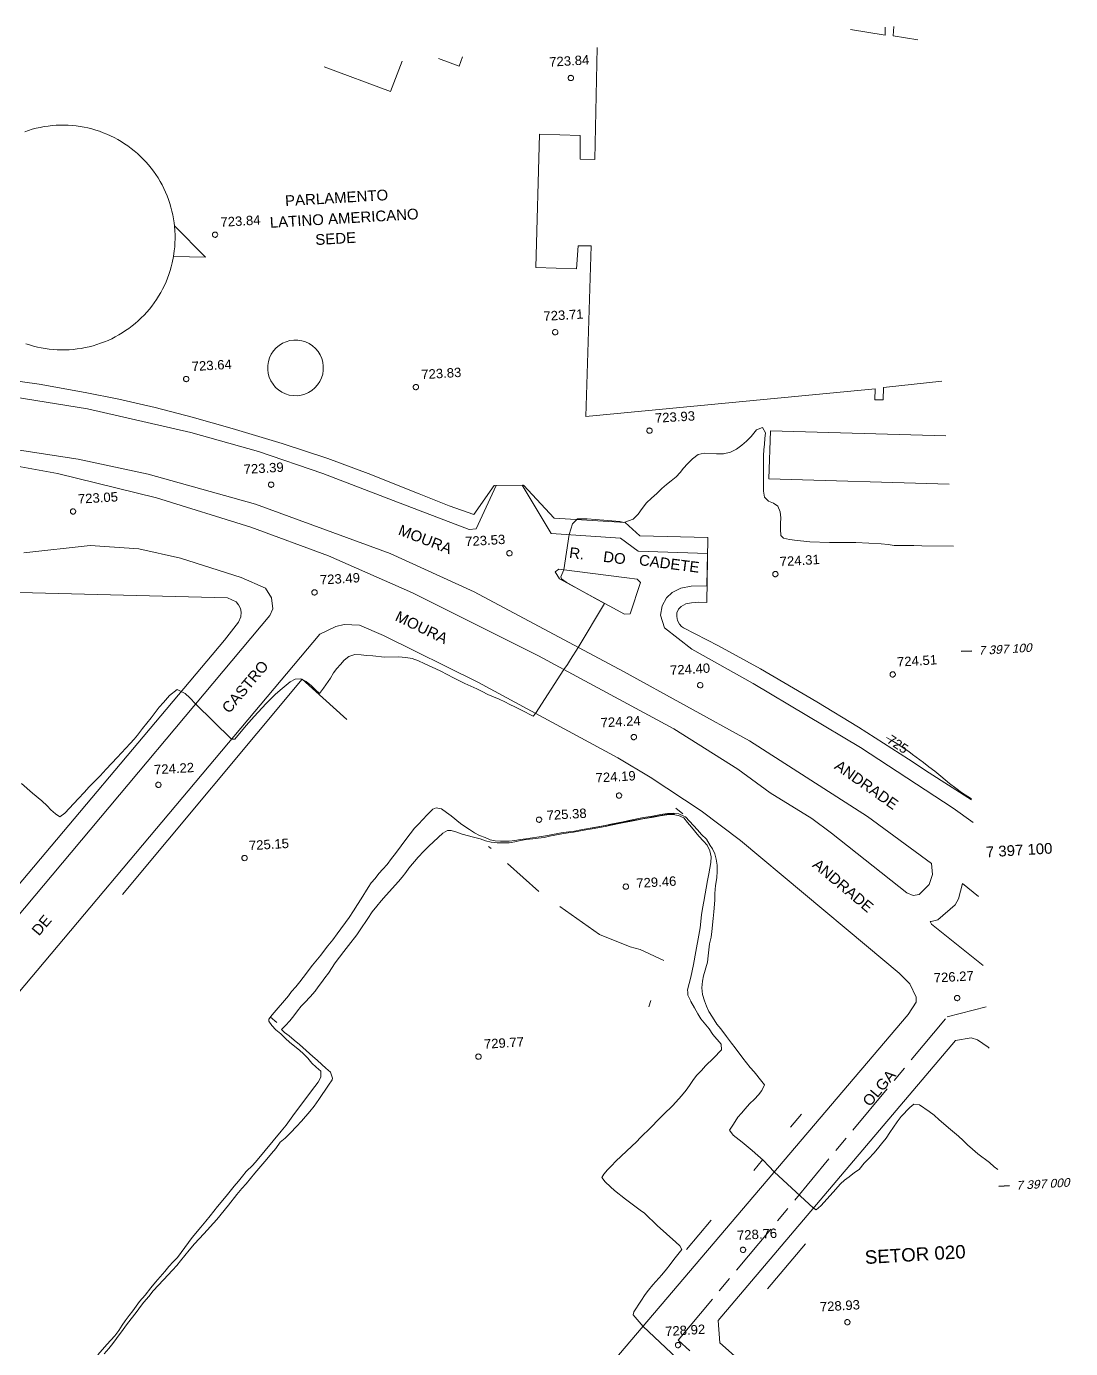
# Model space of a CAD drawing. Header units: metres. Extents: x 329311 to 330425, y 7396637 to 7397287.
# Drawn here: x 330205.4 to 330400.1, y 7397040.4 to 7397287 of the extents above; entities that cross this region are included whole.
import ezdxf
from ezdxf.enums import TextEntityAlignment as Align

# ---------------------------------------------------------------- set-up
doc = ezdxf.new("R2010")
doc.units = ezdxf.units.M
doc.linetypes.add('T09', pattern=[17, 10, -2, 3, -2])
doc.layers.get('0').update_dxf_attribs({"lineweight": 18})
for name, color, linetype, lineweight in [('100_SIST_VIARIO_MEIO_FIO', 8, 'Continuous', 18), ('108_SEP_FIS_CANT_CENT_ILHA', 9, 'Continuous', 18), ('144_P_DUPLA_ASF_TOP', 7, 'Continuous', 18), ('160_P_SIMP_ASF_TOP', 7, 'Continuous', 18), ('199_SEGMENTO_DE_VIA', 7, 'Continuous', 18), ('206_MURO_E_MURO_ARRIMO', 9, 'Continuous', 18), ('216_EDIF_NOTAVEL', 9, 'Continuous', 18), ('218_EDIF_NOTAVEL_TOP', 7, 'Continuous', 18), ('508_LM_SETOR_FISCAL', 136, 'T09', 18), ('510_LM_SETOR_FISCAL_TOP', 134, 'Continuous', 18), ('600_CURVA_MESTRA', 9, 'Continuous', 18), ('602_CURVA_MESTRA_TOP', 9, 'Continuous', 18), ('604_CURVA_INTERM', 9, 'Continuous', 18), ('606_PTO_COTADO', 9, 'Continuous', 18), ('608_PTO_COTADO_INTERVIA', 9, 'Continuous', 18), ('624_SEGM_CURVA_MESTRA', 14, 'Continuous', 18), ('626_SEGM_CURVA_INTERM', 7, 'Continuous', 18), ('902_MALHA_TEXTO_COORD_UTM', 7, 'Continuous', 13)]:
    doc.layers.add(name, color=color, linetype=linetype, lineweight=lineweight)
doc.layers.add('910_COORD_UTM_COR_ALEGRE', color=7, linetype='Continuous')
doc.styles.get("Standard").update_dxf_attribs({"font": 'arial.ttf'})
doc.styles.add('Style-Arial', font='arial.ttf', dxfattribs={"height": 2})

# ---------------------------------------------------------------- blocks, each defined once
blk = doc.blocks.new('SP09')
at = {"color": 0, "linetype": 'Continuous'}
blk.add_lwpolyline([(-0.03, -0.51), (-0.14, -0.49), (-0.24, -0.46), (-0.31, -0.42), (-0.35, -0.39), (-0.42, -0.31), (-0.47, -0.24), (-0.51, -0.15), (-0.52, -0.09), (-0.52, 0.03), (-0.51, 0.11), (-0.48, 0.2), (-0.44, 0.27), (-0.4, 0.33), (-0.32, 0.39), (-0.23, 0.44), (-0.15, 0.48), (-0.1, 0.48), (-0.03, 0.48), (0.08, 0.48), (0.19, 0.44), (0.27, 0.4), (0.35, 0.32), (0.41, 0.23), (0.46, 0.11), (0.48, 0.03), (0.48, -0.03), (0.47, -0.08), (0.44, -0.21), (0.38, -0.3), (0.31, -0.38), (0.23, -0.44), (0.1, -0.49), (0.02, -0.51)], close=True, dxfattribs=at)
blk = doc.blocks.new('SP10')
at = {"color": 0, "linetype": 'Continuous'}
blk.add_lwpolyline([(-0.03, -0.51), (-0.14, -0.49), (-0.24, -0.46), (-0.31, -0.42), (-0.35, -0.39), (-0.42, -0.31), (-0.47, -0.24), (-0.51, -0.15), (-0.52, -0.09), (-0.52, 0.03), (-0.51, 0.11), (-0.48, 0.2), (-0.44, 0.27), (-0.4, 0.33), (-0.32, 0.39), (-0.23, 0.44), (-0.15, 0.48), (-0.1, 0.48), (-0.03, 0.48), (0.08, 0.48), (0.19, 0.44), (0.27, 0.4), (0.35, 0.32), (0.41, 0.23), (0.46, 0.11), (0.48, 0.03), (0.48, -0.03), (0.47, -0.08), (0.44, -0.21), (0.38, -0.3), (0.31, -0.38), (0.23, -0.44), (0.1, -0.49), (0.02, -0.51)], close=True, dxfattribs=at)

msp = doc.modelspace()

# ---------------------------------------------------------------- linework, layer by layer
at = {"layer": '100_SIST_VIARIO_MEIO_FIO'}
for points in [[(330292.965, 7397201.393), (330289.212, 7397193.303), (330287.904, 7397193.137), (330273.764, 7397198.605), (330260.63, 7397203.64), (330248.641, 7397207.73), (330236.017, 7397211.276), (330216.749, 7397215.662), (330199.326, 7397218.475), (330175.262, 7397220.778), (330115.27, 7397221.766), (330096.714, 7397222.073), (330084.686, 7397223.516), (330080.822, 7397224.232), (330060.721, 7397229.905)], [(330297.79, 7397201.405), (330303.218, 7397192.448), (330316.173, 7397191.542), (330319.413, 7397189.149), (330332.362, 7397188.683)], [(330166.289, 7397076.43), (330250.743, 7397177.101), (330251.287, 7397178.359), (330251.051, 7397180.405), (330249.954, 7397182.234), (330245.436, 7397184.193), (330234.127, 7397187.809), (330226.313, 7397189.541), (330217.25, 7397190.205), (330204.877, 7397188.811)], [(330332.274, 7397182.68), (330329.326, 7397182.627), (330327.428, 7397182.246), (330325.756, 7397181.392), (330324.702, 7397180.427), (330323.886, 7397178.954), (330323.622, 7397177.16), (330324.379, 7397174.853), (330329.455, 7397170.873), (330340.911, 7397164.447), (330360.931, 7397152.497), (330378.196, 7397141.165), (330381.913, 7397138.503)], [(330144.503, 7397035.937), (330181.786, 7397080.5), (330260.096, 7397173.644), (330263.073, 7397175.078), (330264.638, 7397175.431), (330267.479, 7397175.33), (330271.961, 7397173.378), (330289.572, 7397164.668), (330315.661, 7397150.601), (330321.698, 7397146.999), (330331.167, 7397140.669), (330338.521, 7397135.186), (330362.009, 7397115.519), (330368.135, 7397110.435), (330370.129, 7397108.424), (330371.311, 7397105.962), (330371.283, 7397104.995), (330369.796, 7397102.724), (330249.788, 7396961.529)], [(330392.391, 7396990.199), (330334.66, 7397041.477), (330334.332, 7397045.612), (330378.632, 7397097.829), (330381.507, 7397098.32), (330382.731, 7397098.003), (330384.717, 7397096.588)], [(330384.717, 7397096.588), (330384.885, 7397096.446)]]:
    msp.add_lwpolyline(points, dxfattribs=at)
at = {"layer": '108_SEP_FIS_CANT_CENT_ILHA'}
for points in [[(330191.471, 7397209.889), (330215.031, 7397206.305), (330228.054, 7397203.475), (330248.073, 7397197.869), (330273.208, 7397188.711), (330288.885, 7397181.519), (330316.677, 7397166.68), (330340.184, 7397153.722), (330362.229, 7397139.656), (330374.114, 7397130.881), (330374.322, 7397128.84), (330373.693, 7397126.925), (330371.82, 7397125.106), (330370.697, 7397124.89), (330369.537, 7397125.387), (330355.484, 7397136.535), (330351.814, 7397139.268), (330344.051, 7397144.022), (330338.04, 7397148.471), (330326.105, 7397155.978), (330300.887, 7397169.631), (330277.361, 7397181.378), (330261.695, 7397188.237), (330247.222, 7397193.621), (330229.647, 7397199.084), (330211.147, 7397203.626), (330193.341, 7397206.847)], [(330374.105, 7397120.022), (330375.321, 7397120.329), (330378.552, 7397123.158), (330379.188, 7397124.276), (330379.922, 7397127.145), (330382.888, 7397124.703)], [(330383.799, 7397111.818), (330374.17, 7397119.539), (330373.885, 7397120.054), (330374.105, 7397120.022)]]:
    msp.add_lwpolyline(points, dxfattribs=at)
msp.add_lwpolyline([(330317.357, 7397184.135), (330304.66, 7397185.774), (330303.949, 7397185.249), (330304.765, 7397183.949), (330316.885, 7397177.388), (330317.966, 7397177.41), (330319.898, 7397183.304), (330319.265, 7397183.908)], close=True, dxfattribs=at)
at = {"layer": '199_SEGMENTO_DE_VIA'}
for points in [[(330292.965, 7397201.393), (330297.79, 7397201.405)], [(330332.362, 7397188.683), (330332.274, 7397182.68)]]:
    msp.add_lwpolyline(points, dxfattribs=at)
at = {"layer": '206_MURO_E_MURO_ARRIMO'}
for p, q in [((330207.745, 7397220.253), (330201.555, 7397221.146)), ((330216.323, 7397218.742), (330207.745, 7397220.253)), ((330222.569, 7397217.453), (330216.323, 7397218.742)), ((330229.354, 7397215.912), (330222.569, 7397217.453)), ((330236.259, 7397214.123), (330229.354, 7397215.912)), ((330243.738, 7397212.005), (330236.259, 7397214.123)), ((330253.029, 7397209.207), (330243.738, 7397212.005)), ((330261.598, 7397206.385), (330253.029, 7397209.207)), ((330269.083, 7397203.634), (330261.598, 7397206.385)), ((330278.633, 7397199.805), (330269.083, 7397203.634)), ((330292.589, 7397201.392), (330288.792, 7397195.961)), ((330298.078, 7397201.406), (330292.589, 7397201.392)), ((330303.765, 7397195.26), (330298.078, 7397201.406)), ((330284.18, 7397197.55), (330278.633, 7397199.805)), ((330288.792, 7397195.961), (330284.18, 7397197.55)), ((330317.025, 7397194.464), (330303.765, 7397195.26)), ((330319.728, 7397191.965), (330317.025, 7397194.464)), ((330332.405, 7397191.675), (330319.728, 7397191.965)), ((330332.229, 7397179.567), (330332.405, 7397191.675)), ((330326.974, 7397178.318), (330327.455, 7397178.781)), ((330327.455, 7397178.781), (330328.305, 7397179.295)), ((330328.305, 7397179.295), (330329.393, 7397179.494)), ((330329.393, 7397179.494), (330330.747, 7397179.625)), ((330330.747, 7397179.625), (330332.229, 7397179.567)), ((330326.63, 7397176.926), (330326.648, 7397177.594)), ((330326.764, 7397176.19), (330326.63, 7397176.926)), ((330326.648, 7397177.594), (330326.974, 7397178.318)), ((330327.165, 7397175.516), (330326.764, 7397176.19)), ((330327.54, 7397175.088), (330327.165, 7397175.516)), ((330327.914, 7397174.794), (330327.54, 7397175.088)), ((330334.4, 7397171.442), (330327.914, 7397174.794)), ((330342.223, 7397167.195), (330334.4, 7397171.442)), ((330352.76, 7397161.009), (330342.223, 7397167.195)), ((330256.778, 7397165.243), (330223.255, 7397125.072)), ((330360.518, 7397156.278), (330352.76, 7397161.009)), ((330369.834, 7397150.306), (330360.518, 7397156.278)), ((330373.727, 7397147.753), (330369.834, 7397150.306)), ((330381.615, 7397142.725), (330373.727, 7397147.753)), ((330326.466, 7397141.2), (330327.755, 7397140.129)), ((330349.917, 7397084.105), (330347.846, 7397081.673)), ((330342.657, 7397075.578), (330340.993, 7397073.624)), ((330333.079, 7397064.328), (330328.443, 7397058.883)), ((330343.538, 7397051.56), (330350.643, 7397059.91))]:
    msp.add_line(p, q, dxfattribs=at)
for points in [[(330256.778, 7397165.243), (330265.143, 7397157.739)], [(330326.19, 7397140.127), (330325.293, 7397140.126), (330310.618, 7397137.481)], [(330291.999, 7397133.646), (330291.555, 7397134.044)], [(330300.893, 7397125.668), (330295.089, 7397130.874)], [(330324.227, 7397112.772), (330319.81, 7397114.842), (330317.935, 7397115.35), (330312.204, 7397117.601), (330304.859, 7397122.818)], [(330321.458, 7397104.133), (330321.823, 7397105.33)], [(330252.038, 7397101.216), (330250.878, 7397102.177)]]:
    msp.add_lwpolyline(points, dxfattribs=at)
at = {"layer": '216_EDIF_NOTAVEL'}
for points in [[(330365.526, 7397286.885), (330365.488, 7397285.387), (330359.026, 7397286.426)], [(330371.599, 7397284.491), (330367.019, 7397285.215), (330367.104, 7397286.997)], [(330311.79, 7397283.088), (330311.371, 7397262.171), (330308.603, 7397262.22), (330308.637, 7397266.661), (330301.055, 7397266.894), (330300.347, 7397242.037), (330307.959, 7397241.778), (330308.226, 7397246.096), (330310.694, 7397246.055), (330309.673, 7397214.251), (330363.648, 7397219.423), (330363.548, 7397217.368), (330365.122, 7397217.357), (330365.21, 7397219.671), (330376.098, 7397220.819)], [(330275.406, 7397280.517), (330273.281, 7397274.861), (330260.894, 7397279.491)], [(330282.216, 7397280.998), (330286.041, 7397279.56), (330286.7, 7397281.315)], [(330205.043, 7397267.363), (330205.752, 7397267.603), (330206.469, 7397267.818), (330207.193, 7397268.007), (330207.923, 7397268.17), (330208.659, 7397268.307), (330209.4, 7397268.417), (330210.144, 7397268.502), (330210.89, 7397268.559), (330211.638, 7397268.59), (330212.386, 7397268.594), (330213.135, 7397268.571), (330213.881, 7397268.522), (330214.626, 7397268.446), (330215.368, 7397268.343), (330216.105, 7397268.214), (330216.837, 7397268.059), (330217.564, 7397267.878), (330218.283, 7397267.671), (330218.994, 7397267.438), (330219.697, 7397267.181), (330220.39, 7397266.898), (330221.073, 7397266.591), (330221.744, 7397266.259), (330222.403, 7397265.904), (330223.049, 7397265.525), (330223.681, 7397265.124), (330224.298, 7397264.701), (330224.899, 7397264.255), (330225.485, 7397263.789), (330226.053, 7397263.302), (330226.604, 7397262.794), (330227.136, 7397262.268), (330227.649, 7397261.723), (330228.142, 7397261.16), (330228.615, 7397260.58), (330229.067, 7397259.983), (330229.497, 7397259.37), (330229.905, 7397258.743), (330230.291, 7397258.101), (330230.653, 7397257.446), (330230.992, 7397256.778), (330231.306, 7397256.099), (330231.596, 7397255.409), (330231.862, 7397254.709), (330232.102, 7397254), (330232.317, 7397253.283), (330232.506, 7397252.559), (330232.669, 7397251.828), (330232.806, 7397251.092), (330232.916, 7397250.352), (330232.98, 7397249.788), (330233.058, 7397248.862), (330233.089, 7397248.114), (330233.093, 7397247.366), (330233.07, 7397246.617), (330233.021, 7397245.87), (330232.945, 7397245.126), (330232.785, 7397244.058), (330232.558, 7397242.915), (330232.377, 7397242.188), (330232.17, 7397241.469), (330231.937, 7397240.757), (330231.679, 7397240.055), (330231.397, 7397239.362), (330231.089, 7397238.679), (330230.758, 7397238.008), (330230.403, 7397237.349), (330230.024, 7397236.703), (330229.623, 7397236.071), (330229.199, 7397235.454), (330228.754, 7397234.852), (330228.288, 7397234.267), (330227.8, 7397233.699), (330227.293, 7397233.148), (330226.767, 7397232.616), (330226.222, 7397232.103), (330225.659, 7397231.61), (330225.078, 7397231.137), (330224.482, 7397230.685), (330223.869, 7397230.255), (330223.242, 7397229.847), (330222.6, 7397229.461), (330221.945, 7397229.099), (330221.277, 7397228.76), (330220.598, 7397228.446), (330219.908, 7397228.155), (330219.208, 7397227.89), (330218.499, 7397227.65), (330217.782, 7397227.435), (330217.058, 7397227.246), (330216.327, 7397227.083), (330215.591, 7397226.946), (330214.851, 7397226.836), (330214.107, 7397226.751), (330213.361, 7397226.694), (330212.613, 7397226.663), (330211.864, 7397226.659), (330211.116, 7397226.682), (330210.369, 7397226.731), (330209.625, 7397226.807), (330208.883, 7397226.91), (330208.146, 7397227.039), (330207.413, 7397227.194), (330206.687, 7397227.375), (330205.968, 7397227.582), (330205.256, 7397227.815)], [(330344.087, 7397211.579), (330343.83, 7397202.591), (330377.453, 7397201.631)], [(330376.817, 7397210.644), (330344.087, 7397211.579)]]:
    msp.add_lwpolyline(points, dxfattribs=at)
for points in [[(330232.785, 7397244.058), (330232.945, 7397245.126), (330233.021, 7397245.87), (330233.07, 7397246.617), (330233.093, 7397247.366), (330233.089, 7397248.114), (330233.058, 7397248.862), (330232.98, 7397249.788), (330238.777, 7397243.992)], [(330255.24, 7397228.494), (330255.981, 7397228.485), (330256.714, 7397228.37), (330257.422, 7397228.153), (330258.093, 7397227.836), (330258.712, 7397227.428), (330259.266, 7397226.935), (330259.744, 7397226.369), (330260.137, 7397225.74), (330260.437, 7397225.062), (330260.637, 7397224.348), (330260.733, 7397223.613), (330260.724, 7397222.872), (330260.609, 7397222.139), (330260.392, 7397221.431), (330260.075, 7397220.76), (330259.667, 7397220.141), (330259.174, 7397219.587), (330258.608, 7397219.109), (330257.979, 7397218.716), (330257.301, 7397218.416), (330256.587, 7397218.216), (330255.852, 7397218.12), (330255.111, 7397218.129), (330254.378, 7397218.244), (330253.67, 7397218.461), (330252.999, 7397218.778), (330252.381, 7397219.186), (330251.826, 7397219.679), (330251.348, 7397220.245), (330250.955, 7397220.874), (330250.655, 7397221.552), (330250.455, 7397222.266), (330250.359, 7397223.001), (330250.368, 7397223.742), (330250.483, 7397224.475), (330250.7, 7397225.183), (330251.017, 7397225.854), (330251.425, 7397226.473), (330251.918, 7397227.027), (330252.484, 7397227.505), (330253.113, 7397227.898), (330253.791, 7397228.198), (330254.505, 7397228.398)], [(330121.69, 7397072.193), (330131.148, 7397083.502), (330135.968, 7397092.187), (330141.204, 7397106.234), (330165.985, 7397135.863), (330204.059, 7397181.387), (330242.89, 7397180.424), (330244.463, 7397179.664), (330244.918, 7397179.128), (330245.288, 7397178.446), (330245.389, 7397177.753), (330245.372, 7397176.88), (330244.901, 7397175.881), (330242.322, 7397172.534), (330197.074, 7397118.833), (330143.172, 7397054.526), (330143.008, 7397054.364)]]:
    msp.add_lwpolyline(points, close=True, dxfattribs=at)
at = {"layer": '508_LM_SETOR_FISCAL'}
msp.add_lwpolyline([(330392.846, 7396983.769), (330326.893, 7397041.928), (330377.062, 7397102.294), (330384.343, 7397104.117)], dxfattribs=at)
at = {"layer": '600_CURVA_MESTRA', "elevation": 725, "flags": 128}
msp.add_lwpolyline([(330369.894, 7397151.734), (330370.611, 7397151.228), (330372.629, 7397149.731), (330373.667, 7397148.91), (330374.776, 7397148.07), (330375.907, 7397147.165), (330377.525, 7397145.766), (330378.649, 7397144.897), (330379.719, 7397144.14), (330380.941, 7397143.359), (330381.602, 7397142.904)], dxfattribs=at)
at = {"layer": '604_CURVA_INTERM'}
for points, elevation in [([(330378.269, 7397190.086), (330372.314, 7397190.143), (330370.839, 7397190.165), (330369.51, 7397190.151), (330368.299, 7397190.167), (330367.182, 7397190.21), (330366.084, 7397190.35), (330364.73, 7397190.493), (330362.439, 7397190.646), (330360.006, 7397190.748), (330357.715, 7397190.734), (330356.428, 7397190.724), (330355.096, 7397190.743), (330351.44, 7397190.887), (330350.319, 7397190.964), (330349.07, 7397191.097), (330347.671, 7397191.304), (330346.561, 7397191.539), (330346.044, 7397192.073), (330345.971, 7397193.235), (330346.012, 7397194.291), (330346.024, 7397195.34), (330345.925, 7397196.459), (330345.506, 7397197.522), (330344.657, 7397198.075), (330343.717, 7397198.468), (330342.971, 7397199.188), (330342.79, 7397200.308), (330342.782, 7397201.457), (330342.82, 7397203.673), (330342.805, 7397204.746), (330342.819, 7397205.797), (330342.803, 7397206.953), (330342.868, 7397208.006), (330342.98, 7397209.075), (330343.071, 7397210.147), (330343.19, 7397211.177), (330342.617, 7397212.185), (330341.505, 7397211.777), (330340.496, 7397210.535), (330339.625, 7397209.655), (330338.774, 7397208.893), (330337.805, 7397208.174), (330336.67, 7397207.563), (330335.373, 7397207.249), (330334.062, 7397207.258), (330331.778, 7397207.394), (330330.61, 7397207.145), (330329.577, 7397206.372), (330328.658, 7397205.44), (330327.899, 7397204.611), (330327.262, 7397203.802), (330326.551, 7397202.959), (330325.588, 7397202.273), (330324.7, 7397201.53), (330323.878, 7397200.789), (330322.914, 7397199.884), (330321.94, 7397199.015), (330321.002, 7397198.144), (330320.186, 7397197.095), (330319.468, 7397196.03), (330318.527, 7397195.063), (330316.781, 7397194.495), (330316.047, 7397194.67), (330313.064, 7397194.907), (330309.918, 7397195.145), (330308.149, 7397195.182), (330307.168, 7397194.253), (330306.605, 7397192.218), (330305.573, 7397185.656), (330305.043, 7397184.319), (330305.142, 7397183.96), (330305.985, 7397183.32), (330309.567, 7397181.349), (330313.182, 7397179.39), (330308.254, 7397171.141), (330306.803, 7397168.892), (330306.26, 7397167.959), (330305.593, 7397167.058), (330300.281, 7397158.862), (330299.87, 7397158.332), (330297.668, 7397159.447), (330296.426, 7397160.064), (330295.515, 7397160.547), (330294.549, 7397161.012), (330293.506, 7397161.491), (330291.382, 7397162.394), (330290.365, 7397162.924), (330289.344, 7397163.423), (330287.094, 7397164.461), (330285.012, 7397165.484), (330282.668, 7397166.741), (330281.69, 7397167.208), (330280.476, 7397167.712), (330279.553, 7397168.145), (330278.454, 7397168.691), (330277.302, 7397169.093), (330276.13, 7397169.307), (330274.765, 7397169.417), (330272.14, 7397169.364), (330269.961, 7397169.608), (330268.794, 7397169.672), (330267.759, 7397169.786), (330266.586, 7397169.87), (330265.488, 7397169.492), (330264.608, 7397168.772), (330263.923, 7397167.987), (330263.221, 7397167.246), (330262.637, 7397166.421), (330262.097, 7397165.432), (330260.768, 7397163.543), (330260.012, 7397162.581), (330259.202, 7397163.308), (330258.435, 7397164.08), (330257.539, 7397164.806), (330256.568, 7397165.329), (330255.477, 7397165.256), (330254.563, 7397164.738), (330252.655, 7397163.184), (330251.765, 7397162.366), (330250.049, 7397160.705), (330247.807, 7397158.266), (330246.339, 7397156.593), (330244.218, 7397154.07), (330243.627, 7397154.067), (330236.916, 7397160.618), (330235.812, 7397161.782), (330234.981, 7397162.571), (330233.484, 7397163.319), (330232.052, 7397162.221), (330230.91, 7397160.867), (330230.139, 7397160), (330229.37, 7397159.046), (330228.598, 7397158.052), (330227.003, 7397156.053), (330226.091, 7397154.812), (330225.451, 7397154.037), (330224.737, 7397153.239), (330222.304, 7397150.653), (330220.258, 7397148.483), (330219.143, 7397147.238), (330217.092, 7397145.168), (330216.114, 7397144.131), (330215.099, 7397143.015), (330214.185, 7397142.062), (330212.514, 7397140.244), (330211.572, 7397139.555), (330210.771, 7397140.135), (330209.944, 7397140.894), (330209.205, 7397141.633), (330208.264, 7397142.538), (330206.515, 7397143.991), (330204.449, 7397145.774)], 724), ([(330219.879, 7397039.44), (330220.71, 7397040.413), (330221.481, 7397041.368), (330222.19, 7397042.3), (330223.407, 7397043.971), (330224.029, 7397044.827), (330226.007, 7397047.374), (330226.653, 7397048.244), (330227.284, 7397049.039), (330228.163, 7397050.087), (330228.983, 7397051.174), (330230.954, 7397053.186), (330232.633, 7397055.021), (330233.402, 7397055.886), (330234.119, 7397056.749), (330235.721, 7397058.769), (330236.697, 7397059.903), (330238.471, 7397061.777), (330240.898, 7397064.439), (330243.05, 7397067.134), (330244.61, 7397069.155), (330245.538, 7397070.245), (330246.347, 7397071.146), (330247.968, 7397073.114), (330250.173, 7397075.721), (330251.092, 7397076.778), (330251.856, 7397077.695), (330252.699, 7397078.88), (330253.599, 7397079.61), (330254.587, 7397080.648), (330255.747, 7397081.815), (330256.679, 7397082.836), (330258.196, 7397084.597), (330258.993, 7397085.6), (330259.864, 7397086.822), (330261.67, 7397089.532), (330262.386, 7397090.512), (330262.471, 7397090.857), (330262.045, 7397091.916), (330261.227, 7397092.712), (330260.462, 7397093.372), (330259.554, 7397094.2), (330258.753, 7397094.842), (330256.297, 7397097.095), (330255.319, 7397097.945), (330254.332, 7397098.714), (330253.519, 7397099.373), (330252.918, 7397099.885), (330253.679, 7397100.676), (330254.459, 7397101.523), (330255.228, 7397102.466), (330255.924, 7397103.394), (330256.598, 7397104.227), (330257.281, 7397104.96), (330258.302, 7397105.978), (330259.202, 7397107.075), (330259.788, 7397107.886), (330260.399, 7397108.682), (330261.013, 7397109.532), (330261.692, 7397110.386), (330262.928, 7397112.312), (330264.578, 7397114.465), (330265.426, 7397115.571), (330267, 7397117.563), (330267.616, 7397118.47), (330269.001, 7397120.635), (330269.864, 7397121.865), (330270.691, 7397122.922), (330271.522, 7397123.882), (330272.468, 7397124.933), (330274.758, 7397127.539), (330275.436, 7397128.324), (330276.088, 7397129.164), (330276.688, 7397130.008), (330278.448, 7397132.047), (330279.464, 7397133.191), (330280.406, 7397134.116), (330281.289, 7397134.884), (330282.138, 7397135.695), (330283.024, 7397136.508), (330283.858, 7397137.008), (330284.543, 7397137.041), (330285.608, 7397136.716), (330286.616, 7397136.365), (330288.725, 7397135.804), (330290.001, 7397135.449), (330290.987, 7397135.121), (330292.035, 7397134.829), (330293.137, 7397134.702), (330295.414, 7397134.735), (330296.45, 7397134.909), (330297.514, 7397135.162), (330298.531, 7397135.314), (330299.801, 7397135.47), (330300.821, 7397135.568), (330301.9, 7397135.702), (330302.915, 7397135.953), (330305.233, 7397136.393), (330306.408, 7397136.594), (330307.413, 7397136.698), (330309.674, 7397137.146), (330310.84, 7397137.316), (330313.284, 7397137.798), (330315.616, 7397138.277), (330316.82, 7397138.505), (330317.883, 7397138.726), (330319.142, 7397138.966), (330320.288, 7397139.204), (330322.279, 7397139.506), (330323.514, 7397139.731), (330324.8, 7397139.927), (330325.909, 7397140.01), (330326.954, 7397139.839), (330327.973, 7397139.365), (330328.659, 7397138.495), (330329.405, 7397137.654), (330330.757, 7397135.967), (330331.636, 7397135.035), (330332.31, 7397134.261), (330332.814, 7397133.23), (330333.023, 7397132.092), (330332.967, 7397131.067), (330332.819, 7397130.025), (330332.631, 7397128.951), (330332.386, 7397127.724), (330331.667, 7397123.753), (330331.453, 7397122.475), (330331.281, 7397121.288), (330330.977, 7397118.848), (330330.783, 7397117.503), (330330.186, 7397114.467), (330329.771, 7397112.018), (330329.285, 7397109.646), (330328.97, 7397108.456), (330328.632, 7397107.298), (330328.673, 7397106.828)], 729)]:
    msp.add_lwpolyline(points, dxfattribs=dict(at, elevation=elevation))
at = {"layer": '604_CURVA_INTERM', "flags": 128}
for points, elevation in [([(330386.486, 7397073.789), (330385.821, 7397074.309), (330384.93, 7397075.075), (330382.784, 7397076.74), (330381.782, 7397077.555), (330380.883, 7397078.369), (330380.051, 7397079.173), (330379.17, 7397079.995), (330377.288, 7397081.593), (330376.401, 7397082.379), (330375.592, 7397083.062), (330374.622, 7397083.914), (330373.727, 7397084.636), (330371.895, 7397085.835), (330370.862, 7397086.002), (330370.093, 7397085.363), (330368.499, 7397083.679), (330367.739, 7397082.697), (330366.38, 7397080.683), (330365.693, 7397079.637), (330364.833, 7397078.55), (330364.081, 7397077.669), (330363.399, 7397076.83), (330362.479, 7397075.839), (330361.584, 7397074.956), (330360.63, 7397073.77), (330359.754, 7397073.216), (330358.796, 7397072.45), (330357.943, 7397071.832), (330357.18, 7397071.103), (330355.781, 7397069.539), (330353.479, 7397067.044), (330352.627, 7397066.298), (330352.107, 7397066.564), (330344.829, 7397073.35), (330343.792, 7397074.427), (330342.758, 7397075.515), (330341.785, 7397076.423), (330340.703, 7397077.359), (330338.844, 7397078.904), (330337.184, 7397080.209), (330336.474, 7397081.133), (330337.2, 7397082.217), (330338.045, 7397083.543), (330338.736, 7397084.285), (330339.418, 7397085.111), (330340.233, 7397086.038), (330341.144, 7397086.893), (330341.874, 7397087.727), (330342.52, 7397088.553), (330342.985, 7397089.595), (330342.506, 7397090.22), (330341.053, 7397091.987), (330340.323, 7397092.834), (330339.613, 7397093.711), (330338.984, 7397094.579), (330337.509, 7397096.492), (330336.862, 7397097.37), (330335.893, 7397098.585), (330334.877, 7397100.027), (330334.138, 7397100.926), (330333.311, 7397102.18), (330332.634, 7397103.268), (330332.169, 7397104.229), (330331.838, 7397105.235), (330331.468, 7397106.44), (330331.323, 7397107.673), (330331.438, 7397108.902), (330331.647, 7397109.905), (330332.383, 7397112.436), (330332.525, 7397113.621), (330332.767, 7397115.906), (330333.045, 7397117.152), (330333.184, 7397118.167), (330333.452, 7397120.607), (330333.537, 7397121.872), (330333.708, 7397124.008), (330333.747, 7397125.264), (330333.893, 7397126.759), (330334.099, 7397128.194), (330334.15, 7397129.428), (330334.155, 7397130.557), (330334.003, 7397131.673), (330333.72, 7397132.669), (330333.292, 7397133.598), (330332.875, 7397134.224), (330332.186, 7397135.392), (330331.277, 7397136.284), (330330.5, 7397137.117), (330329.764, 7397137.95), (330328.253, 7397139.567), (330327.963, 7397139.711), (330327.027, 7397140.108), (330325.942, 7397140.244), (330324.87, 7397140.165), (330323.669, 7397139.994), (330322.112, 7397139.698), (330320.408, 7397139.421), (330317.693, 7397138.88), (330316.644, 7397138.653), (330314.348, 7397138.217), (330313.26, 7397137.981), (330309.793, 7397137.328), (330308.764, 7397137.119), (330307.569, 7397136.903), (330306.541, 7397136.803), (330305.072, 7397136.58), (330302.822, 7397136.156), (330301.814, 7397135.935), (330298.497, 7397135.487), (330297.483, 7397135.353), (330296.429, 7397135.167), (330295.397, 7397135.037), (330294.905, 7397135.064), (330293.801, 7397135.004), (330292.756, 7397135.08), (330291.871, 7397135.3), (330290.913, 7397135.732), (330289.871, 7397136.099), (330288.941, 7397136.587), (330288.006, 7397137.186), (330287.146, 7397137.77), (330286.335, 7397138.352), (330284.548, 7397139.786), (330283.693, 7397140.378), (330282.789, 7397141.066), (330281.779, 7397141.257), (330281.123, 7397140.986), (330280.088, 7397139.954), (330278.458, 7397138.231), (330277.759, 7397137.466), (330276.91, 7397136.418), (330276.283, 7397135.61), (330274.206, 7397132.76), (330273.469, 7397131.778), (330272.615, 7397130.711), (330271.828, 7397129.822), (330271.066, 7397129.006), (330270.369, 7397128.08), (330269.677, 7397127.239), (330269.102, 7397126.387), (330267.785, 7397124.285), (330267.087, 7397123.233), (330266.33, 7397122.036), (330265.533, 7397120.819), (330263.306, 7397117.739), (330262.496, 7397116.619), (330261.59, 7397115.499), (330260.93, 7397114.722), (330260.244, 7397113.792), (330258.706, 7397111.913), (330256.979, 7397109.62), (330256.36, 7397108.801), (330255.605, 7397107.878), (330254.821, 7397107.019), (330254.211, 7397106.21), (330253.464, 7397105.34), (330251.938, 7397103.482), (330251.161, 7397102.638), (330250.595, 7397101.805), (330250.545, 7397101.463), (330251.129, 7397100.625), (330251.877, 7397099.86), (330252.792, 7397099.11), (330253.601, 7397098.299), (330254.496, 7397097.506), (330256.258, 7397096.077), (330257.047, 7397095.365), (330257.817, 7397094.551), (330258.6, 7397093.656), (330259.412, 7397092.883), (330260.241, 7397092.142), (330260.292, 7397092.038), (330260.285, 7397090.984), (330259.752, 7397090.088), (330259.145, 7397089.255), (330258.319, 7397088.193), (330256.916, 7397086.272), (330255.385, 7397084.25), (330253.78, 7397082.05), (330252.901, 7397080.933), (330249.874, 7397077.326), (330248.371, 7397075.527), (330247.585, 7397074.626), (330246.365, 7397073.423), (330245.682, 7397072.531), (330244.917, 7397071.6), (330244.127, 7397070.673), (330242.62, 7397068.795), (330241.024, 7397066.918), (330239.609, 7397065.132), (330238.792, 7397064.14), (330237.919, 7397063.024), (330236.29, 7397061.134), (330234.24, 7397058.321), (330233.513, 7397057.386), (330232.736, 7397056.577), (330231.919, 7397055.68), (330231.19, 7397054.776), (330230.288, 7397053.756), (330229.457, 7397052.781), (330228.586, 7397051.729), (330227.521, 7397050.324), (330226.479, 7397049.196), (330225.181, 7397047.456), (330224.556, 7397046.583), (330223.786, 7397045.558), (330223.208, 7397044.736), (330222.582, 7397043.787), (330221.829, 7397042.783), (330220.345, 7397041.149), (330218.658, 7397039.194)], 728), ([(330329.233, 7397105.189), (330329.249, 7397105.153), (330329.954, 7397103.959), (330330.54, 7397102.853), (330331.122, 7397101.884), (330332.653, 7397100.013), (330333.391, 7397099.003), (330334.901, 7397097.199), (330334.992, 7397096.099), (330333.515, 7397094.584), (330332.022, 7397093.113), (330331.234, 7397092.236), (330330.323, 7397091.317), (330329.614, 7397090.409), (330329.015, 7397089.46), (330328.421, 7397088.576), (330327.542, 7397087.545), (330325.913, 7397085.701), (330324.177, 7397084.056), (330323.304, 7397083.204), (330321.804, 7397081.639), (330319.902, 7397079.77), (330319.123, 7397078.971), (330318.237, 7397078.121), (330315.248, 7397075.374), (330314.485, 7397074.505), (330313.705, 7397073.726), (330313.043, 7397072.947), (330312.693, 7397072.309), (330313.297, 7397071.487), (330314.266, 7397070.568), (330315.042, 7397069.885), (330317.097, 7397068.277), (330319.809, 7397066.235), (330320.609, 7397065.635), (330321.451, 7397064.868), (330322.254, 7397064.109), (330323.008, 7397063.357), (330326.482, 7397060.213), (330327.242, 7397059.533), (330327.604, 7397058.875), (330326.065, 7397057.022), (330325.383, 7397056.081), (330324.719, 7397055.201), (330323.849, 7397054.155), (330322.15, 7397052.254), (330321.399, 7397051.305), (330320.762, 7397050.458), (330319.925, 7397049.241), (330318.63, 7397047.263), (330318.538, 7397046.677), (330320.377, 7397044.478)], 729), ([(330320.377, 7397044.478), (330327.731, 7397037.611)], 729)]:
    msp.add_lwpolyline(points, dxfattribs=dict(at, elevation=elevation))
at = {"layer": '624_SEGM_CURVA_MESTRA', "elevation": 725}
msp.add_lwpolyline([(330365.738, 7397154.352), (330366.601, 7397153.871), (330367.691, 7397153.223), (330369.573, 7397151.96), (330369.894, 7397151.734)], dxfattribs=at)
at = {"layer": '626_SEGM_CURVA_INTERM', "elevation": 729}
msp.add_lwpolyline([(330328.673, 7397106.828), (330328.719, 7397106.292), (330329.233, 7397105.189)], dxfattribs=at)
at = {"layer": '910_COORD_UTM_COR_ALEGRE', "color": 253, "flags": 128}
for points in [[(330381.658, 7397170.496), (330379.661, 7397170.379)], [(330388.706, 7397070.738), (330386.709, 7397070.62)]]:
    msp.add_lwpolyline(points, dxfattribs=at)

# ---------------------------------------------------------------- block references
at = {"layer": '606_PTO_COTADO', "rotation": 3.377855659799661}
for p in [(330306.916, 7397277.394, 723.845), (330240.562, 7397248.161, 723.84), (330303.99, 7397229.979, 723.715), (330235.202, 7397221.249, 723.645), (330278.007, 7397219.743, 723.835), (330321.583, 7397211.62, 723.93), (330251.027, 7397201.538, 723.38), (330345.046, 7397184.857, 724.31), (330366.924, 7397166.143, 724.51), (330331.036, 7397164.142, 724.405), (330318.649, 7397154.462, 724.245), (330229.999, 7397145.548, 724.22), (330315.898, 7397143.54, 724.18), (330300.983, 7397139.051, 725.375), (330246.075, 7397131.899, 725.155), (330317.17, 7397126.569, 729.455), (330289.692, 7397094.855, 729.76), (330339.012, 7397058.822, 728.765), (330358.479, 7397045.316, 728.93)]:
    msp.add_blockref('SP09', p, dxfattribs=at)
at = {"layer": '608_PTO_COTADO_INTERVIA', "rotation": 3.377855659799661}
for p in [(330214.082, 7397196.538, 723.055), (330295.459, 7397188.741, 723.53), (330259.106, 7397181.442, 723.495), (330378.944, 7397105.783, 726.274), (330326.895, 7397041.051, 728.92)]:
    msp.add_blockref('SP10', p, dxfattribs=at)

# ---------------------------------------------------------------- texts
at = {"layer": '144_P_DUPLA_ASF_TOP', "style": 'Style-Arial'}
for s, rotation, p in [('MOURA', 338.93996, (330274.899, 7397193.197)), ('R.', 352.64575, (330306.619, 7397188.896)), ('DO', 352.64575, (330312.957, 7397188.159)), ('CADETE', 352.64575, (330319.627, 7397187.533)), ('MOURA', 334.32979, (330274.373, 7397177.156)), ('ANDRADE', 324.75857, (330356.439, 7397149.479)), ('ANDRADE', 319.95967, (330352.426, 7397131.137))]:
    msp.add_text(s, height=2, rotation=rotation, dxfattribs=at).set_placement(p, align=Align.MIDDLE_LEFT)
at = {"layer": '160_P_SIMP_ASF_TOP', "style": 'Style-Arial'}
for s, rotation, p in [('CASTRO', 49.98627, (330242.408, 7397159.374)), ('DE', 49.98627, (330206.939, 7397117.881)), ('OLGA', 49.86822, (330361.866, 7397086.029))]:
    msp.add_text(s, height=2, rotation=rotation, dxfattribs=at).set_placement(p, align=Align.MIDDLE_LEFT)
at = {"layer": '218_EDIF_NOTAVEL_TOP', "style": 'Style-Arial'}
for s, p in [('PARLAMENTO', (330253.655, 7397253.477)), ('LATINO AMERICANO', (330250.815, 7397249.426)), ('SEDE', (330259.297, 7397246.213))]:
    msp.add_text(s, height=2, rotation=3.37786, dxfattribs=at).set_placement(p)
at = {"layer": '510_LM_SETOR_FISCAL_TOP', "style": 'Style-Arial'}
msp.add_text('SETOR 020', height=2.5, rotation=3.37786, dxfattribs=at).set_placement((330361.777, 7397056.152))
at = {"layer": '602_CURVA_MESTRA_TOP', "style": 'Style-Arial'}
msp.add_text('725', height=1.75, rotation=326.15643, dxfattribs=at).set_placement((330367.853, 7397153.114), align=Align.MIDDLE_CENTER)
at = {"layer": '606_PTO_COTADO', "style": 'Style-Arial'}
for s, p in [('723.84', (330306.589, 7397280.579, 723.845)), ('723.84', (330245.282, 7397250.707, 723.84)), ('723.71', (330305.509, 7397233.165, 723.715)), ('723.64', (330239.921, 7397223.795, 723.645)), ('723.83', (330282.727, 7397222.288, 723.835)), ('723.93', (330326.303, 7397214.165, 723.93)), ('723.39', (330249.605, 7397204.607, 723.38)), ('724.31', (330349.559, 7397187.39, 724.31)), ('724.51', (330371.438, 7397168.676, 724.51)), ('724.40', (330329.115, 7397167.125, 724.405)), ('724.24', (330316.167, 7397157.335, 724.245)), ('724.22', (330232.896, 7397148.587, 724.22)), ('724.19', (330315.239, 7397147.052, 724.18)), ('725.38', (330306.096, 7397140.056, 725.375)), ('725.15', (330250.588, 7397134.432, 725.155)), ('729.46', (330322.821, 7397127.399, 729.455)), ('729.77', (330294.412, 7397097.4, 729.76)), ('728.76', (330341.603, 7397061.712, 728.765)), ('728.93', (330357.056, 7397048.385, 728.93))]:
    msp.add_text(s, height=1.75, rotation=3.37786, dxfattribs=at).set_placement(p, align=Align.MIDDLE_CENTER)
at = {"layer": '608_PTO_COTADO_INTERVIA', "style": 'Style-Arial'}
for s, p in [('723.05', (330218.699, 7397199.077, 723.055)), ('723.53', (330290.916, 7397191.137, 723.53)), ('723.49', (330263.826, 7397183.987, 723.495)), ('726.27', (330378.287, 7397109.742, 726.274)), ('728.92', (330328.203, 7397043.808, 728.92))]:
    msp.add_text(s, height=1.75, rotation=3.37786, dxfattribs=at).set_placement(p, align=Align.MIDDLE_CENTER)
at = {"layer": '902_MALHA_TEXTO_COORD_UTM'}
msp.add_text('7 397 100', height=2, rotation=3.37786, dxfattribs=at).set_placement((330384.277, 7397133.006), align=Align.MIDDLE_LEFT)
at = {"layer": '910_COORD_UTM_COR_ALEGRE', "color": 253, "oblique": 15}
for s, p in [('7 397 100', (330387.847, 7397170.862)), ('7 397 000', (330394.895, 7397071.104))]:
    msp.add_text(s, height=1.6, rotation=3.37786, dxfattribs=at).set_placement(p, align=Align.MIDDLE_CENTER)

doc.saveas('drawing.dxf')
